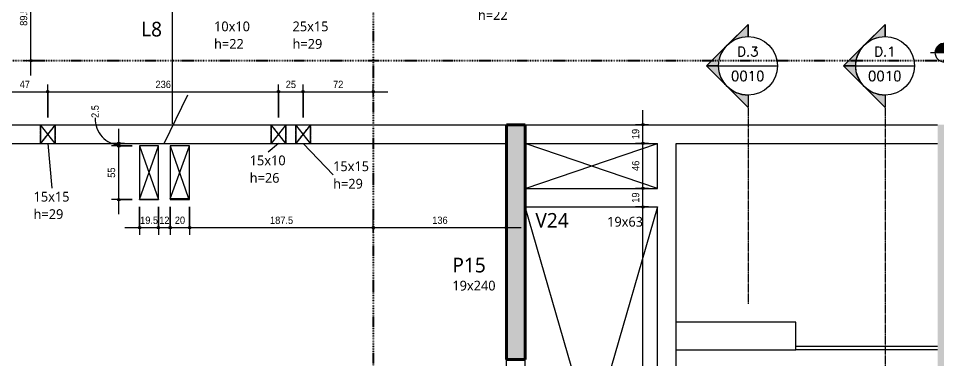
# Model space of a CAD drawing. Header units: centimetres. Extents: x -1984 to 34419, y -3196 to 88064.
# Drawn here: x -1021 to -82, y -422 to -73 of the extents above; entities that cross this region are included whole.
import ezdxf

# ---------------------------------------------------------------- set-up
doc = ezdxf.new("R2010")
doc.units = ezdxf.units.CM
for name, pattern in [('Centro de 6 mm', [1.32, 0.6, -0.24, 0.24, -0.24]), ('Dash dot', [1.5875, 0.635, -0.47625, 0, -0.47625]), ('Traço', [0.635, 0.3175, -0.3175])]:
    doc.linetypes.add(name, pattern=pattern)
for name, color, linetype, lineweight in [('A-ANNO-DIMS', 7, 'Continuous', 9), ('A-ANNO-DIMS-50', 7, 'Continuous', 9), ('A-DETL-THIN', 7, 'Continuous', 25), ('A-FLOR', 7, 'Continuous', 25), ('A-FLOR-IDEN', 7, 'Continuous', 9), ('A-GENM', 7, 'Continuous', 25), ('A-GENM-HDLN', 7, 'Traço', 18), ('A-GENM-IDEN', 7, 'Continuous', 9), ('G-ANNO-DIMS', 7, 'Continuous', 9), ('G-ANNO-SYMB', 7, 'Continuous', 9), ('S-BEAM', 7, 'Continuous', 25), ('S-BEAM-HDLN', 7, 'Traço', 25), ('S-BEAM-IDEN', 7, 'Continuous', 9), ('S-COLS', 7, 'Continuous', 25), ('S-COLS-IDEN', 7, 'Continuous', 9), ('S-GRID', 7, 'Continuous', 9)]:
    doc.layers.add(name, color=color, linetype=linetype, lineweight=lineweight)
doc.layers.add('A-DETL', color=7, linetype='Continuous', lineweight=18, true_color=0x00a600)
doc.styles.add('Arial_1', font='arial.ttf', dxfattribs={"width": 0.9, "height": 7.5})
doc.styles.add('Gadugi', font='gadugi.ttf', dxfattribs={"height": 15})
doc.styles.add('Gadugi_1', font='gadugi.ttf', dxfattribs={"height": 10})
doc.styles.add('RomanD', font='romand__.ttf', dxfattribs={"height": 10})
doc.dimstyles.new('PED_1_5mm_ESQ', dxfattribs={"dimscale": 30.48, "dimtxt": 7.651945, "dimasz": 0.328084, "dimexe": 0.246063, "dimexo": 0.246063, "dimgap": 0.049213, "dimtad": 1, "dimdec": 1, "dimrnd": 0.5, "dimdsep": 46, "dimtxsty": 'Arial_1', "dimblk1": 'DOTSMALL', "dimblk2": 'DOTSMALL', "dimsah": 1, "dimcen": 0.09, "dimdle": 0.492126, "dimazin": 0, "dimtfac": 1, "dimtdec": 4, "dimtix": 1, "dimtmove": 0, "dimatfit": 3, "dimfxl": 1, "dimtvp": 1, "dimtolj": 1, "dimtzin": 0, "dimarcsym": 2})
doc.dimstyles.new('PED_1_5mm_ESQ_2', dxfattribs={"dimscale": 30.48, "dimtxt": 7.651945, "dimasz": 0.328084, "dimexe": 0.246063, "dimexo": 0.246063, "dimgap": 0.049213, "dimtad": 1, "dimdec": 1, "dimrnd": 0.5, "dimdsep": 46, "dimtxsty": 'Arial_1', "dimblk1": 'DOTSMALL', "dimblk2": 'DOTSMALL', "dimsah": 1, "dimcen": 0.09, "dimdle": 0.492126, "dimazin": 0, "dimtfac": 1, "dimtdec": 4, "dimtix": 1, "dimtmove": 1, "dimatfit": 3, "dimfxl": 1, "dimtvp": 1, "dimtolj": 1, "dimtzin": 0, "dimarcsym": 2})

# ---------------------------------------------------------------- blocks, each defined once
blk = doc.blocks.new('PED_COMPL_ESC_TRIANGULO_BAIXO_R00_2019 - 01-3741892-PL F 001 - FORMA DO 4º PAVIMENTO')
at = {"layer": 'S-BEAM'}
for p, q in [((60.99, 28.12), (-60.99, 28.12)), ((60.99, 0), (60.99, 28.12)), ((-60.99, 0), (60.99, 0))]:
    blk.add_line(p, q, dxfattribs=at)
blk = doc.blocks.new('PED_COMPL_ESC_TRIANGULO_CIMA_R00_2019 - 01-3741802-PL F 001 - FORMA DO 4º PAVIMENTO')
at = {"layer": 'S-BEAM'}
for p, q in [((-72.5, 3.9), (72.5, 3.9)), ((72.5, 0), (-72.5, 0))]:
    blk.add_line(p, q, dxfattribs=at)
blk = doc.blocks.new('PED_FURO_RETANGULAR_R04_2020 - 15x15x29-3491205-PL F 001 - FORMA DO 4º PAVIMENTO')
at = {"layer": 'A-GENM-HDLN'}
for p, q in [((-7.5, 9.5), (7.5, -9.5)), ((-7.5, -9.5), (7.5, 9.5)), ((-7.5, -9.5), (-7.5, 9.5)), ((7.5, 9.5), (7.5, -9.5))]:
    blk.add_line(p, q, dxfattribs=at)
blk = doc.blocks.new('PED_FURO_RETANGULAR_R04_2020 - 15x10x26-3623036-PL F 001 - FORMA DO 4º PAVIMENTO')
at = {"layer": 'A-GENM-HDLN'}
for p, q in [((-7.5, 9.5), (7.5, -9.5)), ((-7.5, -9.5), (7.5, 9.5)), ((-7.5, -9.5), (-7.5, 9.5)), ((7.5, 9.5), (7.5, -9.5))]:
    blk.add_line(p, q, dxfattribs=at)
blk = doc.blocks.new('Elevações de ponto - M_Cota de elevação - Alvo preenchido-10609-PL F 001 - FORMA DO 4º PAVIMENTO')
at = {"layer": 'G-ANNO-DIMS'}
h = blk.add_hatch(color=256, dxfattribs=at)
edge = h.paths.add_edge_path(flags=0)
edge.add_line((0, 0), (-0.2, 0))
edge.add_arc((0, 0), 0.2, 90, 180, ccw=False)
edge.add_line((0, 0.2), (0, 0))
h = blk.add_hatch(color=256, dxfattribs=at)
edge = h.paths.add_edge_path(flags=0)
edge.add_line((0, 0), (0.2, 0))
edge.add_arc((0, 0), 0.2, 270, 360, ccw=False)
edge.add_line((0, -0.2), (0, 0))
for p, q in [((0, -0.3), (0, 0.3)), ((-0.3, 0), (1.4, 0))]:
    blk.add_line(p, q, dxfattribs=at)
blk.add_circle((0, 0), 0.2, dxfattribs=at)
blk = doc.blocks.new('Corte - M_Cabeça do corte - Preenchida-2060824-PL F 001 - FORMA DO 4º PAVIMENTO')
at = {"layer": 'G-ANNO-SYMB'}
h = blk.add_hatch(color=256, dxfattribs=at)
edge = h.paths.add_edge_path(flags=0)
edge.add_line((-0.6, 0.849), (-0.6, 0.6))
edge.add_arc((-0.6, 0), 0.6, 90, 135)
edge.add_line((-1.024, 0.424), (-0.6, 0.849))
h = blk.add_hatch(color=256, dxfattribs=at)
edge = h.paths.add_edge_path(flags=0)
edge.add_line((-0.6, 0.849), (-0.176, 0.424))
edge.add_arc((-0.6, 0), 0.6, 45, 90)
edge.add_line((-0.6, 0.6), (-0.6, 0.849))
h = blk.add_hatch(color=256, dxfattribs=at)
edge = h.paths.add_edge_path(flags=0)
edge.add_line((-1.449, 0), (-1.024, 0.424))
edge.add_arc((-0.6, 0), 0.6, 135, 180)
edge.add_line((-1.2, 0), (-1.449, 0))
h = blk.add_hatch(color=256, dxfattribs=at)
edge = h.paths.add_edge_path(flags=0)
edge.add_line((0.249, 0), (0, 0))
edge.add_arc((-0.6, 0), 0.6, 360, 405)
edge.add_line((-0.176, 0.424), (0.249, 0))
for p, q in [((-0.6, 0.849), (-1.449, 0)), ((-0.6, 0.849), (-1.024, 0.424)), ((-0.6, 0.849), (0.249, 0)), ((-0.6, 0.6), (-0.6, 0.849)), ((-0.6, 0.849), (-0.6, 0.6)), ((-0.176, 0.424), (-0.6, 0.849)), ((-1.024, 0.424), (-1.449, 0)), ((0.249, 0), (-0.176, 0.424)), ((-1.449, 0), (-1.2, 0)), ((0, 0), (0.249, 0)), ((-1.2, 0), (-1.449, 0)), ((0, 0), (0.249, 0))]:
    blk.add_line(p, q, dxfattribs=at)
for start, end in [(360, 180), (90, 135), (45, 90), (135, 180), (360, 45), (180, 360)]:
    blk.add_arc((-0.6, 0), 0.6, start, end, dxfattribs=at)
blk = doc.blocks.new('DIMBLOCK26-PL F 001 - FORMA DO 4º PAVIMENTO')
at = {"layer": 'A-ANNO-DIMS-50'}
h = blk.add_hatch(color=256, dxfattribs=at)
edge = h.paths.add_edge_path(flags=0)
edge.add_arc((-1008.61, -26.88), 1.25, 0, 360)
h = blk.add_hatch(color=256, dxfattribs=at)
edge = h.paths.add_edge_path(flags=0)
edge.add_arc((-1008.61, -116.45), 1.25, 0, 360)
for p, q in [((-1002.88, -26.88), (-1016.11, -26.88)), ((-1008.61, -131.45), (-1008.61, -26.88)), ((-1008.61, -26.88), (-1002.88, -26.88)), ((-1002.88, -116.45), (-1016.11, -116.45)), ((-1008.61, -116.45), (-1002.88, -116.45))]:
    blk.add_line(p, q, dxfattribs=at)
for centre in [(-1008.61, -26.88), (-1008.61, -116.45)]:
    blk.add_circle(centre, 1.25, dxfattribs=at)
at = {"layer": 'A-ANNO-DIMS-50', "color": 0, "insert": (-1019.85, -80.73), "char_height": 7.5, "width": 21.7551, "attachment_point": 1, "rotation": 90, "line_spacing_factor": 0.941778, "style": 'Arial_1'}
blk.add_mtext('89.5', dxfattribs=at)
blk = doc.blocks.new('_DotSmall')
at = {"color": 0, "linetype": 'ByBlock', "const_width": 0.5}
blk.add_lwpolyline([(-0.0625, 0, 1), (0.0625, 0, 1)], format="xyb", close=True, dxfattribs=at)
blk = doc.blocks.new('DIMBLOCK63-PL F 001 - FORMA DO 4º PAVIMENTO')
at = {"layer": 'A-ANNO-DIMS-50'}
h = blk.add_hatch(color=256, dxfattribs=at)
edge = h.paths.add_edge_path(flags=0)
edge.add_arc((-383.4, -265.88), 1.25, 0, 360)
h = blk.add_hatch(color=256, dxfattribs=at)
edge = h.paths.add_edge_path(flags=0)
edge.add_arc((-383.4, -731.83), 1.25, 0, 360)
for p, q in [((-377.67, -265.88), (-390.9, -265.88)), ((-383.4, -731.83), (-383.4, -265.88)), ((-383.4, -265.88), (-377.67, -265.88)), ((-377.67, -731.83), (-390.9, -731.83)), ((-383.4, -731.83), (-377.67, -731.83))]:
    blk.add_line(p, q, dxfattribs=at)
for centre in [(-383.4, -265.88), (-383.4, -731.83)]:
    blk.add_circle(centre, 1.25, dxfattribs=at)
at = {"layer": 'A-ANNO-DIMS-50', "color": 0, "insert": (-394.64, -506.62), "char_height": 7.5, "width": 18.6472, "attachment_point": 1, "rotation": 90, "line_spacing_factor": 0.941778, "style": 'Arial_1'}
blk.add_mtext('466', dxfattribs=at)
blk = doc.blocks.new('DIMBLOCK64-PL F 001 - FORMA DO 4º PAVIMENTO')
at = {"layer": 'A-ANNO-DIMS-50'}
h = blk.add_hatch(color=256, dxfattribs=at)
edge = h.paths.add_edge_path(flags=0)
edge.add_arc((-383.4, -246.88), 1.25, 0, 360)
h = blk.add_hatch(color=256, dxfattribs=at)
edge = h.paths.add_edge_path(flags=0)
edge.add_arc((-383.4, -265.88), 1.25, 0, 360)
for p, q in [((-377.67, -246.88), (-390.9, -246.88)), ((-383.4, -265.88), (-383.4, -246.88)), ((-383.4, -246.88), (-377.67, -246.88)), ((-377.67, -265.88), (-390.9, -265.88)), ((-383.4, -265.88), (-377.67, -265.88))]:
    blk.add_line(p, q, dxfattribs=at)
for centre in [(-383.4, -246.88), (-383.4, -265.88)]:
    blk.add_circle(centre, 1.25, dxfattribs=at)
at = {"layer": 'A-ANNO-DIMS-50', "color": 0, "insert": (-394.64, -261.56), "char_height": 7.5, "width": 12.4315, "attachment_point": 1, "rotation": 90, "line_spacing_factor": 0.941778, "style": 'Arial_1'}
blk.add_mtext('19', dxfattribs=at)
blk = doc.blocks.new('DIMBLOCK65-PL F 001 - FORMA DO 4º PAVIMENTO')
at = {"layer": 'A-ANNO-DIMS-50'}
h = blk.add_hatch(color=256, dxfattribs=at)
edge = h.paths.add_edge_path(flags=0)
edge.add_arc((-383.4, -200.88), 1.25, 0, 360)
h = blk.add_hatch(color=256, dxfattribs=at)
edge = h.paths.add_edge_path(flags=0)
edge.add_arc((-383.4, -246.88), 1.25, 0, 360)
for p, q in [((-377.67, -200.88), (-390.9, -200.88)), ((-383.4, -246.88), (-383.4, -200.88)), ((-383.4, -200.88), (-377.67, -200.88)), ((-377.67, -246.88), (-390.9, -246.88)), ((-383.4, -246.88), (-377.67, -246.88))]:
    blk.add_line(p, q, dxfattribs=at)
for centre in [(-383.4, -200.88), (-383.4, -246.88)]:
    blk.add_circle(centre, 1.25, dxfattribs=at)
at = {"layer": 'A-ANNO-DIMS-50', "color": 0, "insert": (-394.64, -229.06), "char_height": 7.5, "width": 12.4315, "attachment_point": 1, "rotation": 90, "line_spacing_factor": 0.941778, "style": 'Arial_1'}
blk.add_mtext('46', dxfattribs=at)
blk = doc.blocks.new('DIMBLOCK66-PL F 001 - FORMA DO 4º PAVIMENTO')
at = {"layer": 'A-ANNO-DIMS-50'}
h = blk.add_hatch(color=256, dxfattribs=at)
edge = h.paths.add_edge_path(flags=0)
edge.add_arc((-383.4, -181.88), 1.25, 0, 360)
h = blk.add_hatch(color=256, dxfattribs=at)
edge = h.paths.add_edge_path(flags=0)
edge.add_arc((-383.4, -200.88), 1.25, 0, 360)
for p, q in [((-383.4, -200.88), (-383.4, -166.88)), ((-377.67, -181.88), (-390.9, -181.88)), ((-383.4, -181.88), (-377.67, -181.88)), ((-377.67, -200.88), (-390.9, -200.88)), ((-383.4, -200.88), (-377.67, -200.88))]:
    blk.add_line(p, q, dxfattribs=at)
for centre in [(-383.4, -181.88), (-383.4, -200.88)]:
    blk.add_circle(centre, 1.25, dxfattribs=at)
at = {"layer": 'A-ANNO-DIMS-50', "color": 0, "insert": (-394.64, -196.56), "char_height": 7.5, "width": 12.4315, "attachment_point": 1, "rotation": 90, "line_spacing_factor": 0.941778, "style": 'Arial_1'}
blk.add_mtext('19', dxfattribs=at)
blk = doc.blocks.new('DIMBLOCK216-PL F 001 - FORMA DO 4º PAVIMENTO')
at = {"layer": 'A-ANNO-DIMS-50'}
h = blk.add_hatch(color=256, dxfattribs=at)
edge = h.paths.add_edge_path(flags=0)
edge.add_arc((-897.61, -286.96), 1.25, 0, 360)
h = blk.add_hatch(color=256, dxfattribs=at)
edge = h.paths.add_edge_path(flags=0)
edge.add_arc((-878.36, -286.96), 1.25, 0, 360)
for p, q in [((-897.61, -265.82), (-897.61, -294.46)), ((-897.61, -286.96), (-897.61, -265.82)), ((-878.36, -265.82), (-878.36, -294.46)), ((-878.36, -286.96), (-878.36, -265.82)), ((-912.61, -286.96), (-878.36, -286.96))]:
    blk.add_line(p, q, dxfattribs=at)
for centre in [(-897.61, -286.96), (-878.36, -286.96)]:
    blk.add_circle(centre, 1.25, dxfattribs=at)
at = {"layer": 'A-ANNO-DIMS-50', "color": 0, "insert": (-897.05, -275.72), "char_height": 7.5, "width": 21.7551, "attachment_point": 1, "line_spacing_factor": 0.941778, "style": 'Arial_1'}
blk.add_mtext('19.5', dxfattribs=at)
blk = doc.blocks.new('DIMBLOCK217-PL F 001 - FORMA DO 4º PAVIMENTO')
at = {"layer": 'A-ANNO-DIMS-50'}
h = blk.add_hatch(color=256, dxfattribs=at)
edge = h.paths.add_edge_path(flags=0)
edge.add_arc((-878.36, -286.96), 1.25, 0, 360)
h = blk.add_hatch(color=256, dxfattribs=at)
edge = h.paths.add_edge_path(flags=0)
edge.add_arc((-866.36, -286.96), 1.25, 0, 360)
for p, q in [((-878.36, -265.82), (-878.36, -294.46)), ((-878.36, -286.96), (-878.36, -265.82)), ((-866.36, -265.82), (-866.36, -294.46)), ((-866.36, -286.96), (-866.36, -265.82)), ((-878.36, -286.96), (-866.36, -286.96))]:
    blk.add_line(p, q, dxfattribs=at)
for centre in [(-878.36, -286.96), (-866.36, -286.96)]:
    blk.add_circle(centre, 1.25, dxfattribs=at)
at = {"layer": 'A-ANNO-DIMS-50', "color": 0, "insert": (-877.54, -275.72), "char_height": 7.5, "width": 12.4315, "attachment_point": 1, "line_spacing_factor": 0.941778, "style": 'Arial_1'}
blk.add_mtext('12', dxfattribs=at)
blk = doc.blocks.new('DIMBLOCK218-PL F 001 - FORMA DO 4º PAVIMENTO')
at = {"layer": 'A-ANNO-DIMS-50'}
h = blk.add_hatch(color=256, dxfattribs=at)
edge = h.paths.add_edge_path(flags=0)
edge.add_arc((-866.36, -286.96), 1.25, 0, 360)
h = blk.add_hatch(color=256, dxfattribs=at)
edge = h.paths.add_edge_path(flags=0)
edge.add_arc((-846.52, -286.96), 1.25, 0, 360)
for p, q in [((-866.36, -265.82), (-866.36, -294.46)), ((-866.36, -286.96), (-866.36, -265.82)), ((-846.52, -265.82), (-846.52, -294.46)), ((-846.52, -286.96), (-846.52, -265.82)), ((-866.36, -286.96), (-831.52, -286.96))]:
    blk.add_line(p, q, dxfattribs=at)
for centre in [(-866.36, -286.96), (-846.52, -286.96)]:
    blk.add_circle(centre, 1.25, dxfattribs=at)
at = {"layer": 'A-ANNO-DIMS-50', "color": 0, "insert": (-861.62, -275.72), "char_height": 7.5, "width": 12.4315, "attachment_point": 1, "line_spacing_factor": 0.941778, "style": 'Arial_1'}
blk.add_mtext('20', dxfattribs=at)
blk = doc.blocks.new('DIMBLOCK219-PL F 001 - FORMA DO 4º PAVIMENTO')
at = {"layer": 'A-ANNO-DIMS-50'}
h = blk.add_hatch(color=256, dxfattribs=at)
edge = h.paths.add_edge_path(flags=0)
edge.add_arc((-918.84, -203.38), 1.25, 0, 360)
h = blk.add_hatch(color=256, dxfattribs=at)
edge = h.paths.add_edge_path(flags=0)
edge.add_arc((-918.84, -258.32), 1.25, 0, 360)
for p, q in [((-905.11, -203.38), (-926.34, -203.38)), ((-918.84, -273.32), (-918.84, -203.38)), ((-918.84, -203.38), (-905.11, -203.38)), ((-905.11, -258.32), (-926.34, -258.32)), ((-918.84, -258.32), (-905.11, -258.32))]:
    blk.add_line(p, q, dxfattribs=at)
for centre in [(-918.84, -203.38), (-918.84, -258.32)]:
    blk.add_circle(centre, 1.25, dxfattribs=at)
at = {"layer": 'A-ANNO-DIMS-50', "color": 0, "insert": (-930.08, -236.03), "char_height": 7.5, "width": 12.4315, "attachment_point": 1, "rotation": 90, "line_spacing_factor": 0.941778, "style": 'Arial_1'}
blk.add_mtext('55', dxfattribs=at)
blk = doc.blocks.new('DIMBLOCK220-PL F 001 - FORMA DO 4º PAVIMENTO')
at = {"layer": 'A-ANNO-DIMS-50'}
h = blk.add_hatch(color=256, dxfattribs=at)
edge = h.paths.add_edge_path(flags=0)
edge.add_arc((-918.84, -200.88), 1.25, 0, 360)
h = blk.add_hatch(color=256, dxfattribs=at)
edge = h.paths.add_edge_path(flags=0)
edge.add_arc((-918.84, -203.38), 1.25, 0, 360)
for p, q in [((-918.84, -203.38), (-918.84, -185.88)), ((-913.11, -200.88), (-926.34, -200.88)), ((-905.11, -203.38), (-926.34, -203.38)), ((-918.84, -200.88), (-913.11, -200.88)), ((-918.84, -203.38), (-905.11, -203.38))]:
    blk.add_line(p, q, dxfattribs=at)
for centre in [(-918.84, -200.88), (-918.84, -203.38)]:
    blk.add_circle(centre, 1.25, dxfattribs=at)
blk.add_ellipse((-918.84, -174.88), major_axis=(0, 27.25), ratio=0.884433, start_param=1.570796, end_param=3.141593, dxfattribs=at)
at = {"layer": 'A-ANNO-DIMS-50', "color": 0, "insert": (-946.8, -174.88), "char_height": 7.5, "width": 15.5393, "attachment_point": 1, "rotation": 90, "line_spacing_factor": 0.941778, "style": 'Arial_1'}
blk.add_mtext('2.5', dxfattribs=at)
blk = doc.blocks.new('DIMBLOCK221-PL F 001 - FORMA DO 4º PAVIMENTO')
at = {"layer": 'A-ANNO-DIMS-50'}
h = blk.add_hatch(color=256, dxfattribs=at)
edge = h.paths.add_edge_path(flags=0)
edge.add_arc((-846.52, -286.96), 1.25, 0, 360)
h = blk.add_hatch(color=256, dxfattribs=at)
edge = h.paths.add_edge_path(flags=0)
edge.add_arc((-658.86, -286.96), 1.25, 0, 360)
for p, q in [((-846.52, -265.82), (-846.52, -294.46)), ((-846.52, -286.96), (-846.52, -265.82)), ((-658.86, -292.69), (-658.86, -279.46)), ((-861.52, -286.96), (-643.86, -286.96)), ((-658.86, -286.96), (-658.86, -292.69))]:
    blk.add_line(p, q, dxfattribs=at)
for centre in [(-846.52, -286.96), (-658.86, -286.96)]:
    blk.add_circle(centre, 1.25, dxfattribs=at)
at = {"layer": 'A-ANNO-DIMS-50', "color": 0, "insert": (-764.35, -275.72), "char_height": 7.5, "width": 27.9708, "attachment_point": 1, "line_spacing_factor": 0.941778, "style": 'Arial_1'}
blk.add_mtext('187.5', dxfattribs=at)
blk = doc.blocks.new('DIMBLOCK222-PL F 001 - FORMA DO 4º PAVIMENTO')
at = {"layer": 'A-ANNO-DIMS-50'}
h = blk.add_hatch(color=256, dxfattribs=at)
edge = h.paths.add_edge_path(flags=0)
edge.add_arc((-658.86, -286.96), 1.25, 0, 360)
h = blk.add_hatch(color=256, dxfattribs=at)
edge = h.paths.add_edge_path(flags=0)
edge.add_arc((-522.86, -286.96), 1.25, 0, 360)
for p, q in [((-658.86, -292.69), (-658.86, -279.46)), ((-522.86, -292.69), (-522.86, -279.46)), ((-673.86, -286.96), (-507.86, -286.96)), ((-658.86, -286.96), (-658.86, -292.69)), ((-522.86, -286.96), (-522.86, -292.69))]:
    blk.add_line(p, q, dxfattribs=at)
for centre in [(-658.86, -286.96), (-522.86, -286.96)]:
    blk.add_circle(centre, 1.25, dxfattribs=at)
at = {"layer": 'A-ANNO-DIMS-50', "color": 0, "insert": (-598.63, -275.72), "char_height": 7.5, "width": 18.6472, "attachment_point": 1, "line_spacing_factor": 0.941778, "style": 'Arial_1'}
blk.add_mtext('136', dxfattribs=at)
blk = doc.blocks.new('DIMBLOCK253-PL F 001 - FORMA DO 4º PAVIMENTO')
at = {"layer": 'A-ANNO-DIMS-50'}
h = blk.add_hatch(color=256, dxfattribs=at)
edge = h.paths.add_edge_path(flags=0)
edge.add_arc((-1038.38, -148.08), 1.25, 0, 360)
h = blk.add_hatch(color=256, dxfattribs=at)
edge = h.paths.add_edge_path(flags=0)
edge.add_arc((-991.45, -148.08), 1.25, 0, 360)
for p, q in [((-1038.38, -174.38), (-1038.38, -140.58)), ((-991.45, -174.38), (-991.45, -140.58)), ((-1038.38, -148.08), (-991.45, -148.08)), ((-1038.38, -148.08), (-1038.38, -174.38)), ((-991.45, -148.08), (-991.45, -174.38))]:
    blk.add_line(p, q, dxfattribs=at)
for centre in [(-1038.38, -148.08), (-991.45, -148.08)]:
    blk.add_circle(centre, 1.25, dxfattribs=at)
at = {"layer": 'A-ANNO-DIMS-50', "color": 0, "insert": (-1020.1, -136.85), "char_height": 7.5, "width": 12.4315, "attachment_point": 1, "line_spacing_factor": 0.941778, "style": 'Arial_1'}
blk.add_mtext('47', dxfattribs=at)
blk = doc.blocks.new('DIMBLOCK254-PL F 001 - FORMA DO 4º PAVIMENTO')
at = {"layer": 'A-ANNO-DIMS-50'}
h = blk.add_hatch(color=256, dxfattribs=at)
edge = h.paths.add_edge_path(flags=0)
edge.add_arc((-991.45, -148.08), 1.25, 0, 360)
h = blk.add_hatch(color=256, dxfattribs=at)
edge = h.paths.add_edge_path(flags=0)
edge.add_arc((-755.63, -148.08), 1.25, 0, 360)
for p, q in [((-991.45, -174.38), (-991.45, -140.58)), ((-755.63, -174.38), (-755.63, -140.58)), ((-991.45, -148.08), (-755.63, -148.08)), ((-991.45, -148.08), (-991.45, -174.38)), ((-755.63, -148.08), (-755.63, -174.38))]:
    blk.add_line(p, q, dxfattribs=at)
for centre in [(-991.45, -148.08), (-755.63, -148.08)]:
    blk.add_circle(centre, 1.25, dxfattribs=at)
at = {"layer": 'A-ANNO-DIMS-50', "color": 0, "insert": (-881.31, -136.85), "char_height": 7.5, "width": 18.6472, "attachment_point": 1, "line_spacing_factor": 0.941778, "style": 'Arial_1'}
blk.add_mtext('236', dxfattribs=at)
blk = doc.blocks.new('DIMBLOCK255-PL F 001 - FORMA DO 4º PAVIMENTO')
at = {"layer": 'A-ANNO-DIMS-50'}
h = blk.add_hatch(color=256, dxfattribs=at)
edge = h.paths.add_edge_path(flags=0)
edge.add_arc((-755.63, -148.08), 1.25, 0, 360)
h = blk.add_hatch(color=256, dxfattribs=at)
edge = h.paths.add_edge_path(flags=0)
edge.add_arc((-730.63, -148.08), 1.25, 0, 360)
for p, q in [((-755.63, -174.38), (-755.63, -140.58)), ((-730.63, -174.38), (-730.63, -140.58)), ((-755.63, -148.08), (-730.63, -148.08)), ((-755.63, -148.08), (-755.63, -174.38)), ((-730.63, -148.08), (-730.63, -174.38))]:
    blk.add_line(p, q, dxfattribs=at)
for centre in [(-755.63, -148.08), (-730.63, -148.08)]:
    blk.add_circle(centre, 1.25, dxfattribs=at)
at = {"layer": 'A-ANNO-DIMS-50', "color": 0, "insert": (-748.31, -136.85), "char_height": 7.5, "width": 12.4315, "attachment_point": 1, "line_spacing_factor": 0.941778, "style": 'Arial_1'}
blk.add_mtext('25', dxfattribs=at)
blk = doc.blocks.new('DIMBLOCK256-PL F 001 - FORMA DO 4º PAVIMENTO')
at = {"layer": 'A-ANNO-DIMS-50'}
h = blk.add_hatch(color=256, dxfattribs=at)
edge = h.paths.add_edge_path(flags=0)
edge.add_arc((-730.63, -148.08), 1.25, 0, 360)
h = blk.add_hatch(color=256, dxfattribs=at)
edge = h.paths.add_edge_path(flags=0)
edge.add_arc((-658.86, -148.08), 1.25, 0, 360)
for p, q in [((-730.63, -174.38), (-730.63, -140.58)), ((-658.86, -153.82), (-658.86, -140.58)), ((-730.63, -148.08), (-643.86, -148.08)), ((-730.63, -148.08), (-730.63, -174.38)), ((-658.86, -148.08), (-658.86, -153.82))]:
    blk.add_line(p, q, dxfattribs=at)
for centre in [(-730.63, -148.08), (-658.86, -148.08)]:
    blk.add_circle(centre, 1.25, dxfattribs=at)
at = {"layer": 'A-ANNO-DIMS-50', "color": 0, "insert": (-699.93, -136.85), "char_height": 7.5, "width": 12.4315, "attachment_point": 1, "line_spacing_factor": 0.941778, "style": 'Arial_1'}
blk.add_mtext('72', dxfattribs=at)

msp = doc.modelspace()

# ---------------------------------------------------------------- hatches: boundary and pattern name
at = {"layer": 'S-COLS', "true_color": 0x808080}
for points in [[(-503.86, -421.88), (-503.86, -181.88), (-522.86, -181.88), (-522.86, -421.88)], [(-63.35, -455.88), (-63.35, -181.88), (-82.35, -181.88), (-82.35, -455.88)]]:
    msp.add_hatch(color=8, dxfattribs=at).paths.add_polyline_path(points, flags=0)

# ---------------------------------------------------------------- linework, layer by layer
at = {"layer": 'A-DETL', "color": 7}
for p, q in [((-503.86, -246.88), (-368.34, -200.88)), ((-368.34, -246.88), (-503.86, -200.88)), ((-368.34, -731.83), (-503.86, -265.88)), ((-368.34, -265.88), (-503.86, -731.83))]:
    msp.add_line(p, q, dxfattribs=at)
at = {"layer": 'A-DETL-THIN', "color": 7, "true_color": 0xffffff}
msp.add_line((-864.36, -26.87), (-864.36, -180.87), dxfattribs=at)
at = {"layer": 'A-DETL-THIN'}
for p, q in [((-983.95, -181.88), (-998.95, -200.88)), ((-983.95, -200.88), (-998.95, -181.88)), ((-748.13, -181.88), (-763.13, -200.88)), ((-748.13, -200.88), (-763.13, -181.88)), ((-723.13, -181.88), (-738.13, -200.88)), ((-723.13, -200.88), (-738.13, -181.88)), ((-897.61, -203.38), (-878.36, -258.32)), ((-897.61, -258.32), (-878.36, -203.38)), ((-866.36, -203.38), (-847.85, -256.23)), ((-866.36, -257.55), (-846.52, -203.38)), ((-878.36, -258.32), (-897.61, -258.32)), ((-846.52, -257.55), (-866.36, -257.55)), ((-847.85, -256.23), (-846.52, -257.55))]:
    msp.add_line(p, q, dxfattribs=at)
at = {"layer": 'A-FLOR'}
for p, q in [((-878.36, -203.38), (-897.61, -203.38)), ((-897.61, -203.38), (-897.61, -258.32)), ((-878.36, -258.32), (-878.36, -203.38)), ((-846.52, -203.38), (-866.36, -203.38)), ((-866.36, -203.38), (-866.36, -258.32)), ((-846.52, -258.32), (-846.52, -203.38)), ((-897.61, -258.32), (-878.36, -258.32)), ((-866.36, -258.32), (-846.52, -258.32))]:
    msp.add_line(p, q, dxfattribs=at)
at = {"layer": 'A-FLOR-IDEN'}
msp.add_line((-872.36, -200.88), (-848.25, -151.16), dxfattribs=at)
at = {"layer": 'A-GENM-IDEN'}
for p, q in [((-991.45, -200.88), (-987.2, -246.78)), ((-755.63, -200.88), (-766.37, -209.72)), ((-730.63, -200.88), (-699.91, -233.09))]:
    msp.add_line(p, q, dxfattribs=at)
at = {"layer": 'G-ANNO-SYMB'}
for p, q in [((-306.03, -121.7), (-246.03, -121.7)), ((-166.03, -121.7), (-106.03, -121.7))]:
    msp.add_line(p, q, dxfattribs=at)
at = {"layer": 'G-ANNO-SYMB', "linetype": 'Centro de 6 mm'}
for p, q in [((-276.03, -151.7), (-276.03, -364.9)), ((-136.03, -151.7), (-136.03, -792.59))]:
    msp.add_line(p, q, dxfattribs=at)
at = {"layer": 'S-BEAM'}
for p, q in [((-1221.86, -181.88), (-522.86, -181.88)), ((-503.86, -181.88), (-82.35, -181.88)), ((-1221.86, -200.88), (-522.86, -200.88)), ((-503.86, -200.88), (-368.34, -200.88)), ((-368.34, -246.88), (-368.34, -200.88)), ((-349.34, -200.88), (-82.35, -200.88)), ((-349.34, -731.83), (-349.34, -200.88)), ((-503.86, -246.88), (-368.34, -246.88)), ((-503.86, -265.88), (-368.34, -265.88)), ((-368.34, -731.83), (-368.34, -265.88)), ((-522.86, -731.83), (-522.86, -421.88)), ((-503.86, -731.83), (-503.86, -421.88))]:
    msp.add_line(p, q, dxfattribs=at)
at = {"layer": 'S-BEAM-HDLN', "linetype": 'Continuous'}
for p, q in [((-998.95, -181.88), (-998.95, -200.88)), ((-983.95, -200.88), (-983.95, -181.88)), ((-763.13, -181.88), (-763.13, -200.88)), ((-748.13, -200.88), (-748.13, -181.88)), ((-738.13, -181.88), (-738.13, -200.88)), ((-723.13, -200.88), (-723.13, -181.88))]:
    msp.add_line(p, q, dxfattribs=at)
at = {"layer": 'S-COLS', "lineweight": 50}
for p, q in [((-522.86, -421.88), (-522.86, -181.88)), ((-522.86, -181.88), (-503.86, -181.88)), ((-503.86, -181.88), (-503.86, -421.88)), ((-503.86, -421.88), (-522.86, -421.88))]:
    msp.add_line(p, q, dxfattribs=at)
at = {"layer": 'S-GRID', "color": 6, "linetype": 'Dash dot', "lineweight": 35, "true_color": 0xff00ff}
msp.add_line((-658.86, 1022.74), (-658.86, -1018.23), dxfattribs=at)
at = {"layer": 'S-GRID', "color": 152, "linetype": 'Dash dot', "lineweight": 35, "true_color": 0x0070c0}
msp.add_line((1636.68, -116.45), (-1918.78, -116.45), dxfattribs=at)

# ---------------------------------------------------------------- block references
at = {"layer": 'A-GENM', "linetype": 'Traço', "lineweight": 18, "rotation": 180}
for name, p in [('PED_FURO_RETANGULAR_R04_2020 - 15x15x29-3491205-PL F 001 - FORMA DO 4º PAVIMENTO', (-991.45, -191.38)), ('PED_FURO_RETANGULAR_R04_2020 - 15x10x26-3623036-PL F 001 - FORMA DO 4º PAVIMENTO', (-755.63, -191.38)), ('PED_FURO_RETANGULAR_R04_2020 - 15x15x29-3491205-PL F 001 - FORMA DO 4º PAVIMENTO', (-730.63, -191.38))]:
    msp.add_blockref(name, p, dxfattribs=at)
at = {"layer": 'G-ANNO-DIMS', "xscale": 49.99999999999998, "yscale": 49.99999999999998, "zscale": 49.99999999999998}
msp.add_blockref('Elevações de ponto - M_Cota de elevação - Alvo preenchido-10609-PL F 001 - FORMA DO 4º PAVIMENTO', (-74.75, -108.13), dxfattribs=at)
at = {"layer": 'G-ANNO-SYMB', "extrusion": (0, 0, -1), "xscale": 49.99999999999998, "yscale": 49.99999999999998, "zscale": 49.99999999999998, "rotation": 270.0000000000003}
for p in [(276.03, -151.7), (136.03, -151.7)]:
    msp.add_blockref('Corte - M_Cabeça do corte - Preenchida-2060824-PL F 001 - FORMA DO 4º PAVIMENTO', p, dxfattribs=at)
at = {"layer": 'S-BEAM'}
for name, p in [('PED_COMPL_ESC_TRIANGULO_BAIXO_R00_2019 - 01-3741892-PL F 001 - FORMA DO 4º PAVIMENTO', (-288.35, -411.88)), ('PED_COMPL_ESC_TRIANGULO_CIMA_R00_2019 - 01-3741802-PL F 001 - FORMA DO 4º PAVIMENTO', (-154.85, -411.88))]:
    msp.add_blockref(name, p, dxfattribs=at)

# ---------------------------------------------------------------- texts
at = {"layer": 'A-FLOR-IDEN', "insert": (-896.08, -76.64), "char_height": 15, "width": 26.0548, "attachment_point": 1, "style": 'Gadugi'}
msp.add_mtext('L8', dxfattribs=at)
at = {"layer": 'A-GENM-IDEN', "char_height": 10, "attachment_point": 1, "style": 'Gadugi_1'}
for s, insert, width in [('h=22', (-551.94, -64.73), 39.6835), ('10x10', (-821.51, -76.34), 44.8945), ('25x15', (-741.33, -76.34), 44.8945), ('h=22', (-821.51, -94.2), 39.6835), ('h=29', (-741.33, -94.2), 39.6835), ('15x10', (-785.07, -213.28), 44.8945), ('15x15', (-699.91, -219.29), 44.8945), ('h=26', (-785.07, -231.14), 39.6835), ('h=29', (-699.91, -237.15), 39.6835), ('15x15', (-1005.9, -250.34), 44.8945), ('h=29', (-1005.9, -268.2), 39.6835)]:
    msp.add_mtext(s, dxfattribs=dict(at, insert=insert, width=width))
at = {"layer": 'G-ANNO-SYMB', "char_height": 10, "attachment_point": 1, "style": 'RomanD'}
for s, insert, width in [('D.3', (-287.19, -102.07), 29.6624), ('D.1', (-147.19, -102.07), 29.6624), ('0010', (-293.49, -127.02), 44.8945), ('0010', (-153.49, -127.02), 44.8945)]:
    msp.add_mtext(s, dxfattribs=dict(at, insert=insert, width=width))
at = {"layer": 'S-BEAM-IDEN', "attachment_point": 1}
for s, insert, char_height, width, style in [('V24', (-493.28, -272.06), 15, 44.0928, 'Gadugi'), ('19x63', (-419.99, -275.99), 10, 44.8945, 'Gadugi_1')]:
    msp.add_mtext(s, dxfattribs=dict(at, insert=insert, char_height=char_height, width=width, style=style))
at = {"layer": 'S-COLS-IDEN', "attachment_point": 1}
for s, insert, char_height, width, style in [('P15', (-578.1, -317.75), 15, 42.4894, 'Gadugi'), ('19x240', (-578.1, -341.24), 10, 54.1139, 'Gadugi_1')]:
    msp.add_mtext(s, dxfattribs=dict(at, insert=insert, char_height=char_height, width=width, style=style))

# ---------------------------------------------------------------- dimensions: what is measured, and where the dimension line sits
at = {"layer": 'A-ANNO-DIMS'}
for base, p1, p2, override, picture, middle in [((-1008.61, -26.88), (-1010.38, -116.45), (-1010.38, -26.88), {"dimpost": '<>', "dimfxl": 89.568642}, 'DIMBLOCK26-PL F 001 - FORMA DO 4º PAVIMENTO', (-1013.94, -71.67)), ((-383.4, -181.88), (-385.17, -200.88), (-385.17, -181.88), {"dimpost": '<>', "dimfxl": 19}, 'DIMBLOCK66-PL F 001 - FORMA DO 4º PAVIMENTO', (-388.73, -191.38)), ((-918.84, -203.38), (-897.61, -258.32), (-897.61, -203.38), {"dimpost": '<>', "dimfxl": 54.943694}, 'DIMBLOCK219-PL F 001 - FORMA DO 4º PAVIMENTO', (-924.16, -230.85)), ((-383.4, -200.88), (-385.17, -246.88), (-385.17, -200.88), {"dimpost": '<>', "dimfxl": 46}, 'DIMBLOCK65-PL F 001 - FORMA DO 4º PAVIMENTO', (-388.73, -223.88)), ((-383.4, -246.88), (-385.17, -265.88), (-385.17, -246.88), {"dimpost": '<>', "dimfxl": 19}, 'DIMBLOCK64-PL F 001 - FORMA DO 4º PAVIMENTO', (-388.73, -256.38)), ((-383.3988, -265.8807), (-385.1665, -731.8273), (-385.1665, -265.8807), {"dimpost": '<>', "dimfxl": 465.946586}, 'DIMBLOCK63-PL F 001 - FORMA DO 4º PAVIMENTO', (-388.7281, -498.854))]:
    dim = msp.add_linear_dim(base=base, p1=p1, p2=p2, angle=90, dimstyle='PED_1_5mm_ESQ', override=override, dxfattribs=at)
    dim.commit()
    dim.dimension.update_dxf_attribs({"geometry": picture, "text_midpoint": middle})
for base, p1, p2, override, picture, middle in [((-991.45, -148.08), (-1038.38, -181.88), (-991.45, -181.88), {"dimpost": '<>', "dimfxl": 46.937426}, 'DIMBLOCK253-PL F 001 - FORMA DO 4º PAVIMENTO', (-1014.92, -142.83)), ((-755.63, -148.08), (-991.45, -181.88), (-755.63, -181.88), {"dimpost": '<>', "dimfxl": 235.81551}, 'DIMBLOCK254-PL F 001 - FORMA DO 4º PAVIMENTO', (-873.54, -142.75)), ((-730.63, -148.08), (-755.63, -181.88), (-730.63, -181.88), {"dimpost": '<>', "dimfxl": 25}, 'DIMBLOCK255-PL F 001 - FORMA DO 4º PAVIMENTO', (-743.13, -142.76)), ((-658.86, -148.08), (-730.63, -181.88), (-658.86, -146.32), {"dimpost": '<>', "dimfxl": 80.099584}, 'DIMBLOCK256-PL F 001 - FORMA DO 4º PAVIMENTO', (-694.75, -142.82)), ((-878.36432626, -286.96102359), (-897.61432626, -258.32462547), (-878.36432626, -258.32462547), {"dimpost": '<>', "dimfxl": 19.25}, 'DIMBLOCK216-PL F 001 - FORMA DO 4º PAVIMENTO', (-887.98932626, -281.63172616)), ((-866.36, -286.96), (-878.36, -258.32), (-866.36, -258.32), {"dimpost": '<>', "dimfxl": 12}, 'DIMBLOCK217-PL F 001 - FORMA DO 4º PAVIMENTO', (-872.36, -281.7)), ((-846.52, -286.96), (-866.36, -258.32), (-846.52, -258.32), {"dimpost": '<>', "dimfxl": 19.840275}, 'DIMBLOCK218-PL F 001 - FORMA DO 4º PAVIMENTO', (-856.44, -281.63)), ((-658.86, -286.96), (-846.52, -258.32), (-658.86, -285.19), {"dimpost": '<>', "dimfxl": 189.577733}, 'DIMBLOCK221-PL F 001 - FORMA DO 4º PAVIMENTO', (-752.69, -281.63)), ((-522.86, -286.96), (-658.86, -285.19), (-522.86, -285.19), {"dimpost": '<>', "dimfxl": 135.99548}, 'DIMBLOCK222-PL F 001 - FORMA DO 4º PAVIMENTO', (-590.86, -281.63))]:
    dim = msp.add_linear_dim(base=base, p1=p1, p2=p2, dimstyle='PED_1_5mm_ESQ', override=override, dxfattribs=at)
    dim.commit()
    dim.dimension.update_dxf_attribs({"geometry": picture, "text_midpoint": middle})
dim = msp.add_linear_dim(base=(-918.84, -200.88), p1=(-897.61, -203.38), p2=(-920.61, -200.88), angle=90, dimstyle='PED_1_5mm_ESQ_2', override={"dimpost": '<>', "dimfxl": 23.131862}, dxfattribs=at)
dim.commit()
dim.dimension.update_dxf_attribs({"geometry": 'DIMBLOCK220-PL F 001 - FORMA DO 4º PAVIMENTO', "text_midpoint": (-941.8, -167.11), "dimtype": 160, "text_rotation": 90})

doc.saveas('drawing.dxf')
